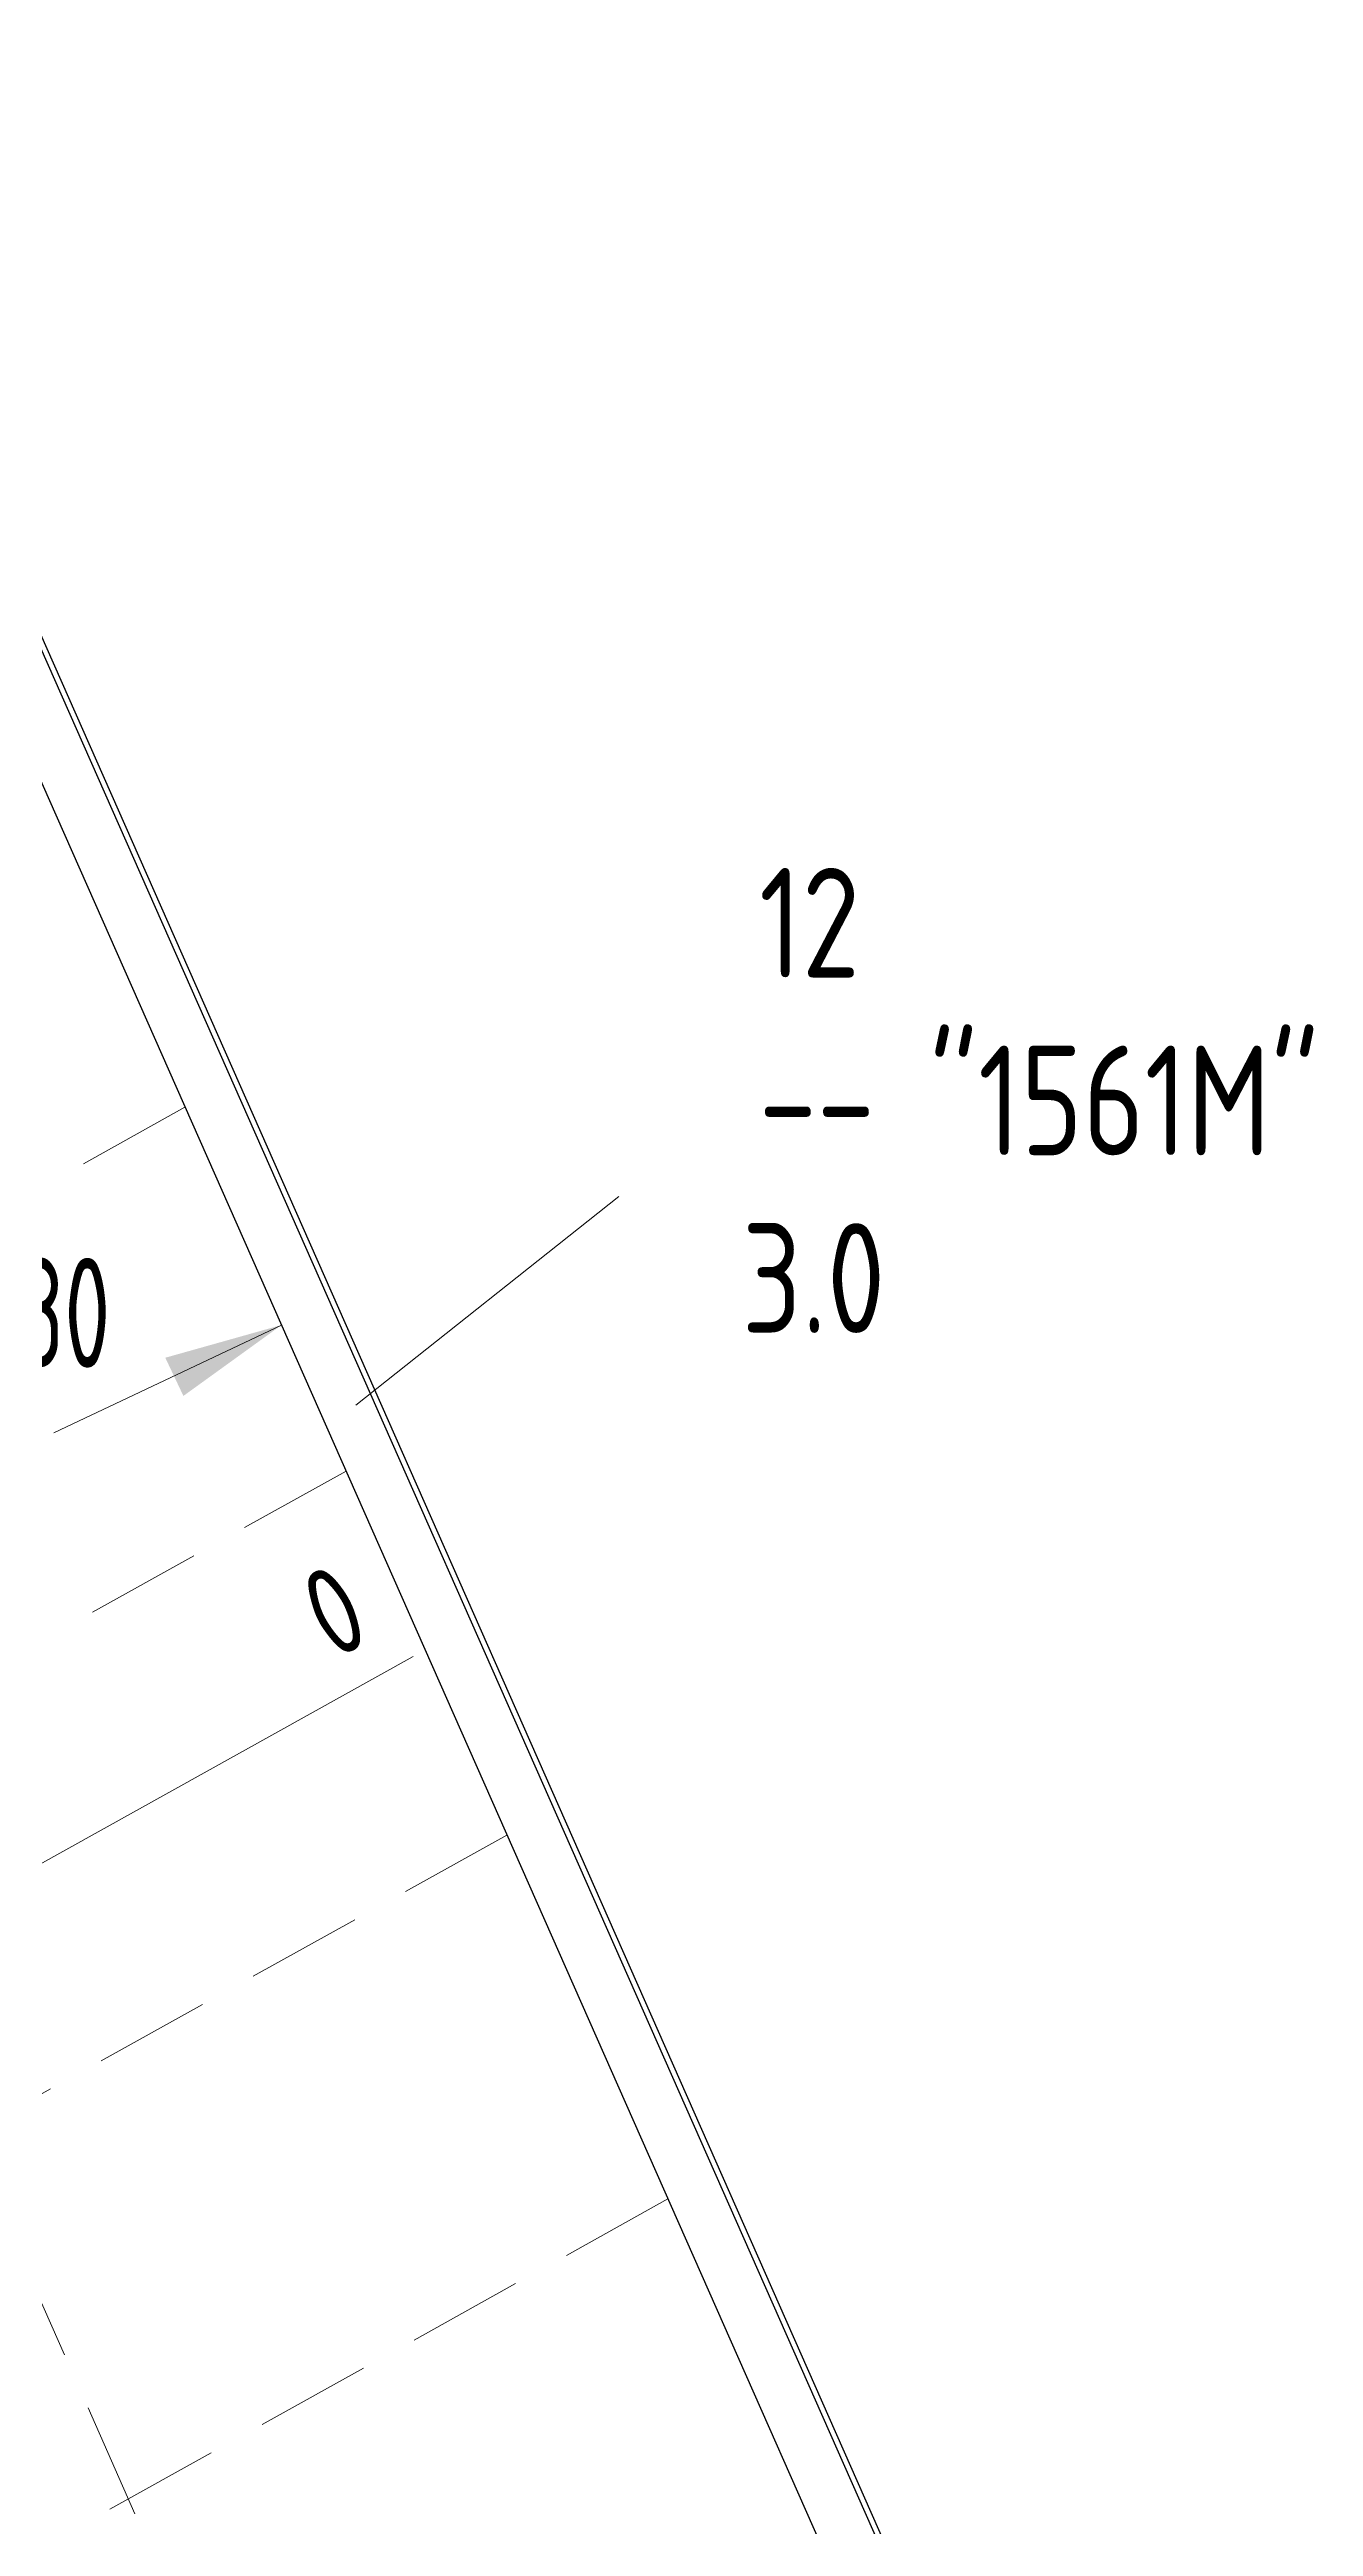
# Model space of a CAD drawing. Header units: millimetres. Extents: x 149544 to 197467, y -3118 to 25363.
# Drawn here: x 196776 to 197467, y 8783 to 10138 of the extents above; entities that cross this region are included whole.
import ezdxf

# ---------------------------------------------------------------- set-up
doc = ezdxf.new("R2010")
doc.units = ezdxf.units.MM
doc.header["$MEASUREMENT"] = 0
for name, pattern in [('K5LT32768', [0]), ('K5LT32778', [0]), ('K5LT32788', [0]), ('K5LT32803', [95.25, 63.5, -31.75]), ('K5LT32807', [0])]:
    doc.linetypes.add(name, pattern=pattern)
doc.layers.add('IDENT', color=7, linetype='Continuous')
doc.styles.add('KTEXTSTYLE', font='GOST_AU.SHX', dxfattribs={"width": 0.96, "height": 5})

# ---------------------------------------------------------------- blocks, each defined once
blk = doc.blocks.new('U15')
at = {"layer": 'IDENT', "color": 7, "char_height": 0.2, "attachment_point": 1, "style": 'KTEXTSTYLE'}
for s, insert in [('\\H3.5;\\W0.965;\\Q15;\\Q0;\\H60.00;12', (-149794, -8062)), ('\\H3.5;\\W0.965;\\Q15;\\Q0;\\H60.00;       -- "1561M"', (-150002, -8159.2)), ('\\H3.5;\\W0.965;\\Q15;\\Q0;\\H60.00;3.0', (-149803.5, -8256.4))]:
    blk.add_mtext(s, dxfattribs=dict(at, insert=insert))

msp = doc.modelspace()

# ---------------------------------------------------------------- hatches: boundary and pattern name
msp.add_hatch(color=0).paths.add_polyline_path([(196849.1, 9401.7), (196839.2, 9422.6), (196902.8, 9440.5)])

# ---------------------------------------------------------------- linework, layer by layer
at = {"color": 0, "linetype": 'K5LT32788'}
for p, q in [((197365.6, 8466.1), (196626.6, 10137.6)), ((197368.5, 8466.9), (196629.5, 10138.4)), ((197351.5, 8425.6), (196612.5, 10097.1))]:
    msp.add_line(p, q, dxfattribs=at)
at = {"color": 0, "linetype": 'K5LT32803', "lineweight": 18}
for p, q in [((197053.7, 8267.3), (196336.2, 9890.2)), ((195962.1, 9065.7), (196850.1, 9559.7)), ((196050.2, 8866.6), (196938.1, 9360.6)), ((196138.2, 8667.5), (197026.2, 9161.5)), ((196226.2, 8468.4), (197114.2, 8962.4))]:
    msp.add_line(p, q, dxfattribs=at)
at = {"color": 0, "linetype": 'K5LT32768', "lineweight": 18}
msp.add_line((197087.2, 9510.8), (196943.5, 9396.6), dxfattribs=at)
at = {"color": 0, "linetype": 'K5LT32807', "lineweight": 18}
msp.add_line((196902.8, 9440.5), (196778.3, 9381.6), dxfattribs=at)
at = {"color": 0, "linetype": 'K5LT32778', "lineweight": 18}
msp.add_line((196086.9, 8765.1), (196974.8, 9259.2), dxfattribs=at)

# ---------------------------------------------------------------- block references
at = {"color": 0}
msp.add_blockref('U15', (346958, 17752.6), dxfattribs=at)

# ---------------------------------------------------------------- texts
at = {"color": 0, "insert": (196732.7, 9477.2), "char_height": 2.5, "attachment_point": 1, "style": 'KTEXTSTYLE'}
msp.add_mtext('\\H3.5;\\W0.965;\\Q15;\\Q0;\\W0.765;\\H60.00;{\\c16711935;+30}', dxfattribs=at)
at = {"color": 0, "insert": (196909.6, 9300), "char_height": 2.5, "attachment_point": 1, "rotation": 26, "style": 'KTEXTSTYLE'}
msp.add_mtext('{\\H19.2x;\\W0.965;\\C6;0}', dxfattribs=at)

doc.saveas('drawing.dxf')
